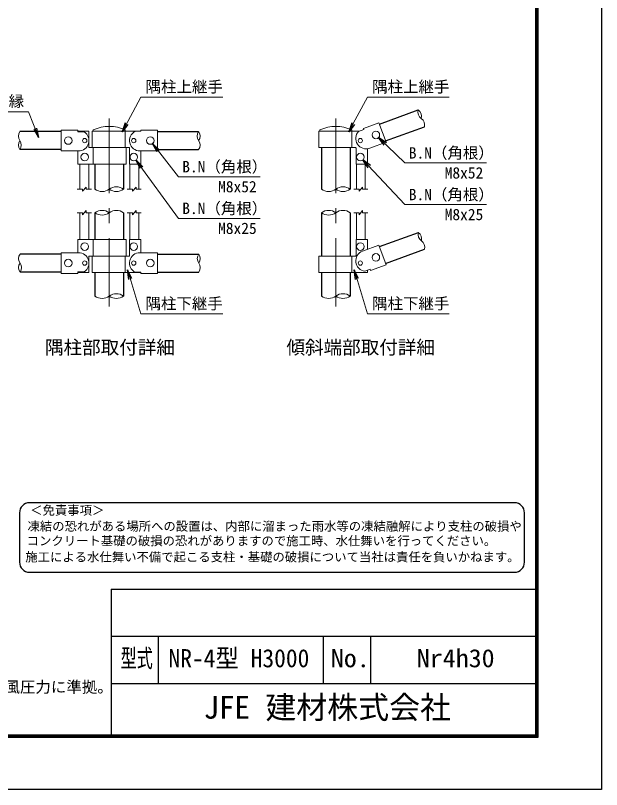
# Model space of a CAD drawing. Units: millimetres, scale not verified. Extents: x -4200 to 4200, y -2970 to 2970.
# Drawn here: x 1715 to 4200, y -2970 to 312 of the extents above; entities that cross this region are included whole.
import ezdxf
from ezdxf.enums import TextEntityAlignment as Align

# ---------------------------------------------------------------- set-up
doc = ezdxf.new("R2010")
doc.units = ezdxf.units.MM
doc.header["$LTSCALE"] = 10
doc.linetypes.add('USER1', pattern=[50.8, 31.75, -6.35, 6.35, -6.35])
for name, color, linetype, lineweight in [('0-0_D-TTL-TXT', 7, 'Continuous', 25), ('0-3_D-BMK', 2, 'USER1', 13), ('0-4_D-STR1', 1, 'Continuous', 25), ('0-5_D-STR-DIM', 7, 'Continuous', 13), ('0-B_D-STR3', 3, 'Continuous', 13), ('0-C_D-STR-TXT', 7, 'Continuous', 13), ('0-E_D-TTL', 7, 'Continuous', 25)]:
    doc.layers.add(name, color=color, linetype=linetype, lineweight=lineweight)
doc.layers.add('0-6_0', color=7, linetype='Continuous')
doc.styles.add('ＭＳ ゴシック', font='')
doc.styles.get('ＭＳ ゴシック').set_extended_font_data('MS Gothic')

# ---------------------------------------------------------------- blocks, each defined once
blk = doc.blocks.new('_Open')
at = {"layer": '0-6_0'}
blk.add_line((-10, 1.667), (0, 0), dxfattribs=at)
blk.add_lwpolyline([(-10, -1.667), (0, 0), (-10, 0)], dxfattribs=at)

msp = doc.modelspace()

# ---------------------------------------------------------------- linework, layer by layer
at = {"layer": '0-0_D-TTL-TXT', "color": 2}
for p, q in [((3831.66, -1754.05), (1774.12, -1754.05)), ((1732.05, -1796.12), (1732.05, -2006.46)), ((3873.72, -2006.46), (3873.72, -1796.12)), ((1774.12, -2048.52), (3831.66, -2048.52))]:
    msp.add_line(p, q, dxfattribs=at)
for centre, start, end in [((1774.12, -1796.12), 90, 180), ((3831.66, -1796.12), 0, 90), ((1774.12, -2006.46), 180, 270), ((3831.66, -2006.46), 270, 0)]:
    msp.add_arc(centre, 42.07, start, end, dxfattribs=at)
at = {"layer": '0-3_D-BMK'}
for p, q in [((2112.56, -124.43), (2112.56, -921.85)), ((3073.52, -124.43), (3073.52, -921.85))]:
    msp.add_line(p, q, dxfattribs=at)
at = {"layer": '0-4_D-STR1'}
for p, q in [((3258.53, -148.55), (3422.98, -88.7)), ((3284.59, -220.16), (3449.04, -160.3)), ((1908.56, -180.37), (1733.56, -180.37)), ((2316.56, -180.47), (2491.56, -180.47)), ((1908.56, -256.57), (1733.56, -256.57)), ((2316.56, -256.67), (2491.56, -256.67)), ((3013.02, -248.37), (3013.02, -424.37)), ((3134.02, -248.37), (3134.02, -424.37)), ((2052.06, -318.37), (2052.06, -424.37)), ((2173.06, -318.37), (2173.06, -424.37)), ((2052.06, -524.37), (2052.06, -637.83)), ((2173.06, -524.37), (2173.06, -637.83)), ((3013.02, -524.37), (3013.02, -707.83)), ((3134.02, -524.37), (3134.02, -707.83)), ((3258.46, -667.82), (3423.38, -607.8)), ((3284.52, -739.43), (3449.44, -679.4)), ((1908.56, -699.63), (1734.06, -699.63)), ((2316.56, -699.73), (2492.06, -699.73)), ((1908.56, -775.83), (1734.06, -775.83)), ((2052.06, -777.83), (2052.06, -877.83)), ((2173.06, -777.83), (2173.06, -877.83)), ((2316.56, -775.93), (2492.06, -775.93)), ((3013.02, -777.83), (3013.02, -877.83)), ((3134.02, -777.83), (3134.02, -877.83))]:
    msp.add_line(p, q, dxfattribs=at)
at = {"layer": '0-5_D-STR-DIM'}
for p, q in [((1976.56, -424.37), (1999.06, -424.37)), ((1999.06, -433.37), (2014.06, -415.37)), ((1999.06, -433.37), (1999.06, -424.37)), ((2014.06, -424.37), (2014.06, -415.37)), ((2014.06, -424.37), (2036.56, -424.37)), ((2188.56, -424.37), (2211.06, -424.37)), ((2211.06, -433.37), (2226.06, -415.37)), ((2211.06, -433.37), (2211.06, -424.37)), ((2226.06, -424.37), (2226.06, -415.37)), ((2226.06, -424.37), (2248.56, -424.37)), ((3149.52, -424.37), (3172.02, -424.37)), ((3172.02, -433.37), (3187.02, -415.37)), ((3172.02, -433.37), (3172.02, -424.37)), ((3187.02, -424.37), (3187.02, -415.37)), ((3187.02, -424.37), (3209.52, -424.37)), ((1976.56, -524.37), (1999.06, -524.37)), ((1999.06, -533.37), (2014.06, -515.37)), ((1999.06, -533.37), (1999.06, -524.37)), ((2014.06, -524.37), (2014.06, -515.37)), ((2014.06, -524.37), (2036.56, -524.37)), ((2188.56, -524.37), (2211.06, -524.37)), ((2211.06, -533.37), (2226.06, -515.37)), ((2211.06, -533.37), (2211.06, -524.37)), ((2226.06, -524.37), (2226.06, -515.37)), ((2226.06, -524.37), (2248.56, -524.37)), ((3149.52, -524.37), (3172.02, -524.37)), ((3172.02, -533.37), (3187.02, -515.37)), ((3172.02, -533.37), (3172.02, -524.37)), ((3187.02, -524.37), (3187.02, -515.37)), ((3187.02, -524.37), (3209.52, -524.37))]:
    msp.add_line(p, q, dxfattribs=at)
for centre, radius, start, end in [((3455.09, -97.28), 33.24, 165.03504, 234.96496), ((3403.89, -115.92), 33.24, 345.03504, 54.96496), ((3416.92, -151.72), 33.24, 345.03422, 54.96578), ((1760.8, -199.42), 33.24, 145.03504, 214.96496), ((2518.8, -199.52), 33.24, 145.03504, 214.96496), ((2464.32, -199.52), 33.24, 325.03504, 34.96496), ((1760.8, -237.52), 33.24, 145.03422, 214.96578), ((1706.32, -237.52), 33.24, 325.03504, 34.96496), ((2464.32, -237.62), 33.24, 325.03422, 34.96578), ((2082.31, -383.62), 50.75, 233.41445, 306.58555), ((2142.81, -465.12), 50.75, 53.41445, 126.58555), ((2142.81, -383.62), 50.75, 233.41445, 306.58555), ((3043.27, -383.62), 50.75, 233.41445, 306.58555), ((3103.77, -465.12), 50.75, 53.41445, 126.58555), ((3103.77, -383.62), 50.75, 233.41445, 306.58555), ((2082.31, -565.12), 50.75, 53.41445, 126.58555), ((2082.31, -483.62), 50.75, 233.41445, 306.58555), ((2142.81, -565.12), 50.75, 53.41445, 126.58555), ((3043.27, -565.12), 50.75, 53.41445, 126.58555), ((3043.27, -483.62), 50.75, 233.41445, 306.58555), ((3103.77, -565.12), 50.75, 53.41445, 126.58555), ((3455.49, -616.38), 33.24, 165.03504, 234.96496), ((3404.29, -635.02), 33.24, 345.03504, 54.96496), ((3417.33, -670.82), 33.24, 345.03422, 54.96578), ((1761.3, -718.68), 33.24, 145.03504, 214.96496), ((2519.3, -718.78), 33.24, 145.03504, 214.96496), ((2464.82, -718.78), 33.24, 325.03504, 34.96496), ((1761.3, -756.78), 33.24, 145.03422, 214.96578), ((1706.82, -756.78), 33.24, 325.03504, 34.96496), ((2464.82, -756.88), 33.24, 325.03422, 34.96578), ((2082.31, -837.08), 50.75, 233.41445, 306.58555), ((2142.81, -918.58), 50.75, 53.41445, 126.58555), ((2142.81, -837.08), 50.75, 233.41445, 306.58555), ((3043.27, -837.08), 50.75, 233.41445, 306.58555), ((3103.77, -918.58), 50.75, 53.41445, 126.58555), ((3103.77, -837.08), 50.75, 233.41445, 306.58555)]:
    msp.add_arc(centre, radius, start, end, dxfattribs=at)
at = {"layer": '0-B_D-STR3'}
for p, q in [((3190.66, -166.76), (3256.44, -142.82)), ((3256.44, -142.82), (3286.54, -225.51)), ((1978.56, -181.32), (1978.56, -174.37)), ((2026.56, -178.37), (1978.56, -178.37)), ((1978.56, -181.32), (2006.29, -181.32)), ((2026.56, -178.37), (2026.56, -248.37)), ((2040.36, -178.37), (2244.56, -178.37)), ((2040.36, -248.37), (2040.36, -178.37)), ((2044.96, -178.37), (2044.96, -173.09)), ((2180.16, -248.37), (2180.16, -173.09)), ((2222.46, -179.23), (2246.56, -179.23)), ((2246.56, -174.37), (2316.56, -174.37)), ((2246.56, -179.23), (2246.56, -174.37)), ((2316.56, -174.37), (2316.56, -262.37)), ((3001.32, -178.37), (3172.98, -178.37)), ((3001.32, -248.37), (3001.32, -178.37)), ((3005.92, -178.37), (3005.92, -173.09)), ((3141.12, -248.37), (3141.12, -173.09)), ((3169.68, -179.57), (3192.33, -171.33)), ((3192.33, -171.33), (3190.66, -166.76)), ((3217, -250.82), (3286.54, -225.51)), ((1982.56, -262.37), (1908.56, -262.37)), ((1978.56, -262.37), (1978.56, -318.37)), ((2026.56, -248.37), (2196.56, -248.37)), ((2044.96, -248.37), (2044.96, -318.37)), ((2184.76, -248.37), (2184.76, -318.37)), ((2198.56, -250.37), (2198.56, -316.37)), ((2242.56, -262.37), (2316.56, -262.37)), ((2246.56, -262.37), (2246.56, -316.37)), ((3001.32, -248.37), (3157.52, -248.37)), ((3159.52, -250.37), (3159.52, -316.37)), ((3207.52, -253.12), (3207.52, -316.37)), ((2184.76, -318.37), (1978.56, -318.37)), ((1987.56, -318.37), (1987.56, -424.37)), ((2025.56, -318.37), (2025.56, -424.37)), ((2199.56, -318.1), (2199.56, -424.37)), ((2200.56, -318.37), (2244.56, -318.37)), ((2237.56, -318.37), (2237.56, -424.37)), ((3160.52, -318.1), (3160.52, -424.37)), ((3161.52, -318.37), (3205.52, -318.37)), ((3198.52, -318.37), (3198.52, -424.37)), ((1987.56, -524.37), (1987.56, -637.83)), ((2025.56, -524.37), (2025.56, -637.83)), ((2199.56, -524.37), (2199.56, -638.1)), ((2237.56, -524.37), (2237.56, -637.83)), ((3160.52, -524.37), (3160.52, -638.1)), ((3198.52, -524.37), (3198.52, -637.83)), ((2184.76, -637.83), (1978.56, -637.83)), ((1978.56, -693.83), (1978.56, -637.83)), ((2044.96, -707.83), (2044.96, -637.83)), ((2184.76, -707.83), (2184.76, -637.83)), ((2198.56, -705.83), (2198.56, -639.83)), ((2200.56, -637.83), (2244.56, -637.83)), ((2246.56, -693.83), (2246.56, -639.83)), ((3159.52, -705.83), (3159.52, -639.83)), ((3161.52, -637.83), (3205.52, -637.83)), ((3207.52, -680.09), (3207.52, -639.83)), ((3186.91, -687.59), (3256.44, -662.28)), ((3286.54, -744.97), (3256.44, -662.28)), ((1982.56, -693.83), (1908.56, -693.83)), ((2026.56, -707.83), (2196.56, -707.83)), ((2026.56, -777.83), (2026.56, -707.83)), ((2040.36, -707.83), (2040.36, -777.83)), ((2180.16, -707.83), (2180.16, -777.83)), ((2242.56, -693.83), (2316.56, -693.83)), ((2316.56, -781.83), (2316.56, -693.83)), ((3001.32, -707.83), (3157.52, -707.83)), ((3001.32, -707.83), (3001.32, -777.83)), ((3141.12, -707.83), (3141.12, -777.83)), ((3220.76, -768.92), (3286.54, -744.97)), ((1978.56, -774.88), (1978.56, -781.83)), ((1978.56, -774.88), (2006.29, -774.88)), ((2026.56, -777.83), (1978.56, -777.83)), ((2040.36, -777.83), (2244.56, -777.83)), ((2222.46, -776.97), (2246.56, -776.97)), ((2246.56, -776.97), (2246.56, -781.83)), ((2246.56, -781.83), (2316.56, -781.83)), ((3001.32, -777.83), (3205.52, -777.83)), ((3196.45, -772.59), (3219.1, -764.35)), ((3207.52, -775.83), (3207.52, -768.56)), ((3219.1, -764.35), (3220.76, -768.92))]:
    msp.add_line(p, q, dxfattribs=at)
for points in [[(1978.56, -174.37), (1908.56, -174.37), (1908.56, -262.37)], [(1978.56, -781.83), (1908.56, -781.83), (1908.56, -693.83)]]:
    msp.add_lwpolyline(points, dxfattribs=at)
for centre, radius in [((3243.3, -194.43), 16), ((1938.56, -218.37), 16), ((2008.56, -218.37), 9), ((2216.56, -218.37), 9), ((2286.56, -218.37), 16), ((3177.52, -218.37), 9), ((2008.56, -288.37), 16), ((2216.56, -288.37), 16), ((3177.52, -288.37), 16), ((2008.56, -667.83), 16), ((2216.56, -667.83), 16), ((3177.52, -667.83), 16), ((1938.56, -737.83), 16), ((2286.56, -737.83), 16), ((3243.3, -713.89), 16), ((2008.56, -737.83), 9), ((2216.56, -737.83), 9), ((3177.52, -737.83), 9)]:
    msp.add_circle(centre, radius, dxfattribs=at)
for centre, radius, start, end in [((2112.56, -320.87), 162.5, 65.41845, 114.58155), ((3073.52, -320.87), 162.5, 65.41845, 114.58155), ((1982.56, -218.37), 44, 270, 57.35993), ((2242.56, -218.37), 44, 117.18421, 270), ((2244.56, -180.37), 2, 34.74541, 90), ((3201.96, -209.48), 44, 137.18421, 290), ((2196.56, -250.37), 2, 0, 90), ((3157.52, -250.37), 2, 0, 90), ((2200.56, -316.37), 2, 180, 270), ((2244.56, -316.37), 2, 270, 0), ((3161.52, -316.37), 2, 180, 270), ((3205.52, -316.37), 2, 270, 0), ((2200.56, -639.83), 2, 90, 180), ((2244.56, -639.83), 2, 0, 90), ((3161.52, -639.83), 2, 90, 180), ((3205.52, -639.83), 2, 0, 90), ((3201.96, -728.94), 44, 110, 262.81579), ((1982.56, -737.83), 44, 302.64007, 90), ((2196.56, -705.83), 2, 270, 0), ((2242.56, -737.83), 44, 90, 242.81579), ((3157.52, -705.83), 2, 270, 0), ((2244.56, -775.83), 2, 270, 325.25459), ((3205.52, -775.83), 2, 270, 0)]:
    msp.add_arc(centre, radius, start, end, dxfattribs=at)
at = {"layer": '0-C_D-STR-TXT'}
for points in [[(2593.82, -33.96), (2246.56, -33.96), (2168.08, -179.96)], [(3554.78, -33.96), (3207.52, -33.96), (3129.04, -179.96)], [(1603.26, -96.46), (1770.28, -96.46), (1812.27, -203.32)], [(3712.88, -313.09), (3366.81, -313.09), (3256.28, -206.9)], [(2751.92, -371.6), (2405.85, -371.6), (2297.62, -232.57)], [(2751.92, -548.21), (2405.85, -548.21), (2227.16, -302.92)], [(3712.88, -489.7), (3366.81, -489.7), (3189.85, -301.48)], [(2593.61, -952.94), (2246.35, -952.94), (2191.04, -769.03)], [(3554.57, -952.94), (3207.31, -952.94), (3152, -769.03)]]:
    msp.add_lwpolyline(points, dxfattribs=at)
at = {"layer": '0-E_D-TTL'}
for p, q in [((2120.32, -2119.77), (2120.32, -2739.77)), ((2120.32, -2119.77), (3920.32, -2119.77)), ((2120.32, -2319.77), (3920.32, -2319.77)), ((2320.32, -2319.77), (2320.32, -2519.77)), ((3020.32, -2319.77), (3020.32, -2519.77)), ((3220.32, -2319.77), (3220.32, -2519.77)), ((2120.32, -2519.77), (3920.32, -2519.77))]:
    msp.add_line(p, q, dxfattribs=at)
at = {"layer": '0-E_D-TTL', "color": 2}
msp.add_lwpolyline([(-4199.68, 2970.23), (4200.32, 2970.23), (4200.32, -2969.77), (-4199.68, -2969.77)], close=True, dxfattribs=at)
at = {"layer": '0-E_D-TTL'}
for points in [[(-3929.68, 2750.23), (3930.32, 2750.23), (3930.32, -2749.77), (-3929.68, -2749.77)], [(-3927.18, 2747.73), (3927.82, 2747.73), (3927.82, -2747.27), (-3927.18, -2747.27)], [(-3924.68, 2745.23), (3925.32, 2745.23), (3925.32, -2744.77), (-3924.68, -2744.77)], [(-3922.18, 2742.73), (3922.82, 2742.73), (3922.82, -2742.27), (-3922.18, -2742.27)], [(-3919.68, 2740.23), (3920.32, 2740.23), (3920.32, -2739.77), (-3919.68, -2739.77)]]:
    msp.add_lwpolyline(points, close=True, dxfattribs=at)

# ---------------------------------------------------------------- block references
at = {"layer": '0-C_D-STR-TXT', "xscale": 4, "yscale": 4}
for p, rotation in [((2167.13, -181.73), 241.73951), ((3128.09, -181.73), 241.73951), ((1813, -205.18), 291.44911), ((2296.39, -230.99), 127.9015), ((3254.84, -205.51), 136.1462), ((2225.98, -301.3), 126.07342), ((3188.48, -300.03), 133.23415), ((2190.46, -767.11), 106.73843), ((3151.42, -767.11), 106.73843)]:
    msp.add_blockref('_Open', p, dxfattribs=dict(at, rotation=rotation))

# ---------------------------------------------------------------- texts
at = {"layer": '0-0_D-TTL-TXT', "style": 'ＭＳ ゴシック'}
for s, height, p in [('隅柱部取付詳細', 57.7, (1839.92, -1141.28)), ('傾斜端部取付詳細', 57.7, (2864.13, -1141.13)), ('＜免責事項＞ \u3000\u3000', 38.42, (1777.24, -1816.46)), ('凍結の恐れがある場所への設置は、内部に溜まった雨水等の凍結融解により支柱の破損や', 38.42, (1765.86, -1884.19)), ('コンクリート基礎の破損の恐れがありますので施工時、水仕舞いを行ってください。', 38.42, (1762.4, -1945.96)), ('施工による水仕舞い不備で起こる支柱・基礎の破損について当社は責任を負いかねます。 ', 38.42, (1756.52, -2014.53)), ('（設計条件）風荷重：昭和57年改正 建築基準法・同施行令に基づく風圧力に準拠。', 48.09, (-332.13, -2573.38)), ('JFE 建材株式会社', 96.21, (2512.7, -2698.28))]:
    msp.add_text(s, height=height, dxfattribs=at).set_placement(p, align=Align.BOTTOM_LEFT)
for s, width, p in [('型式', 0.65, (2160.59, -2474.58)), ('NR-4型 H3000', 0.95, (2363.92, -2474.58)), ('No.', 1.05, (3052.32, -2474.58)), ('Nr4h30', 1.05, (3416.99, -2474.58))]:
    msp.add_text(s, height=76.97, dxfattribs=dict(at, width=width)).set_placement(p, align=Align.BOTTOM_LEFT)
at = {"layer": '0-C_D-STR-TXT', "style": 'ＭＳ ゴシック'}
for s, p in [('隅柱上継手', (2266.49, -28.77)), ('隅柱上継手', (3227.45, -28.77)), ('胴縁', (1620.19, -90.16)), ('B.N（角根）', (3383.05, -309.16)), ('B.N（角根）', (2422.09, -367.66)), ('M8x52', (3535.14, -393.74)), ('M8x52', (2574.18, -452.24)), ('B.N（角根）', (3383.05, -485.77)), ('B.N（角根）', (2422.09, -544.27)), ('M8x25', (3535.14, -570.35)), ('M8x25', (2574.18, -628.85)), ('隅柱下継手', (2266.28, -947.75)), ('隅柱下継手', (3227.24, -947.75))]:
    msp.add_text(s, height=48.09, dxfattribs=at).set_placement(p, align=Align.BOTTOM_LEFT)

doc.saveas('drawing.dxf')
